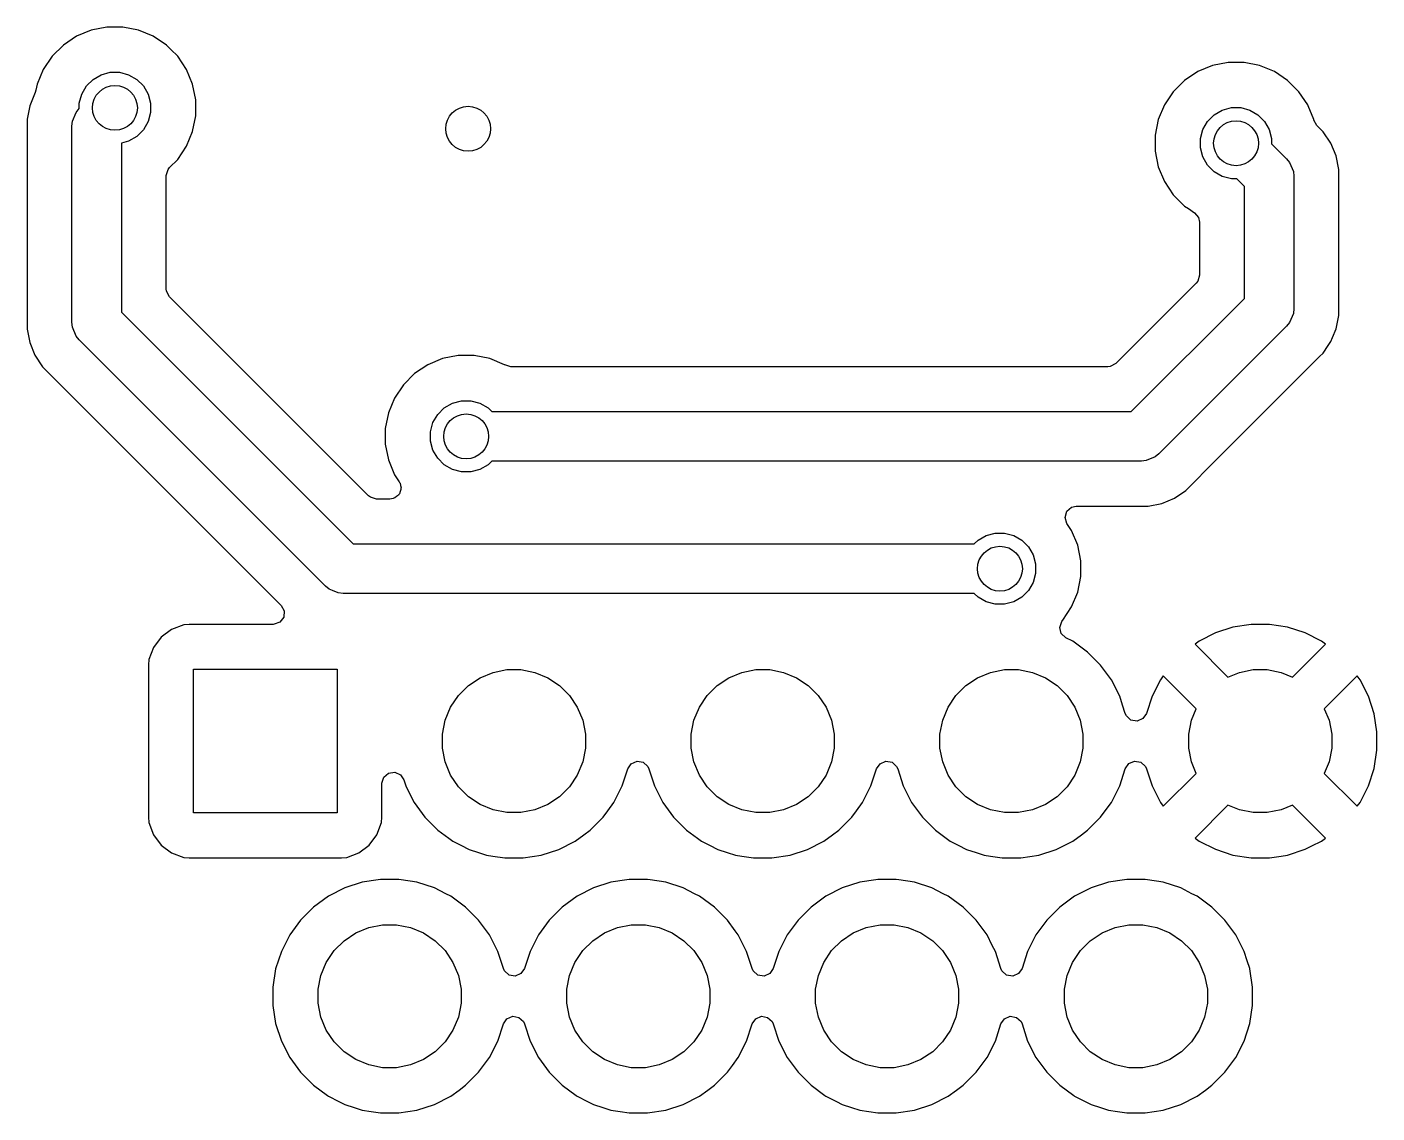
# Model space of a CAD drawing. Extents: x 4.04 to 7.78, y -5.37 to -0.87.
# Drawn here: x 4.441 to 5.032, y -4.809 to -4.333 of the extents above; entities that cross this region are included whole.
import ezdxf

# ---------------------------------------------------------------- set-up
doc = ezdxf.new("R2010")
doc.units = 0
doc.header["$MEASUREMENT"] = 0
doc.layers.add('BLACK', color=7, linetype='CONTINUOUS')

msp = doc.modelspace()

# ---------------------------------------------------------------- linework, layer by layer
at = {"layer": 'BLACK', "linetype": 'CONTINUOUS'}
for p, q in [((4.46236, -4.33743), (4.45655, -4.34131)), ((4.46881, -4.33476), (4.46236, -4.33743)), ((4.46236, -4.33743), (4.46236, -4.33743)), ((4.47566, -4.3334), (4.46881, -4.33476)), ((4.46881, -4.33476), (4.46881, -4.33476)), ((4.48264, -4.3334), (4.47566, -4.3334)), ((4.47566, -4.3334), (4.47566, -4.3334)), ((4.48949, -4.33476), (4.48264, -4.3334)), ((4.48264, -4.3334), (4.48264, -4.3334)), ((4.49594, -4.33743), (4.48949, -4.33476)), ((4.48949, -4.33476), (4.48949, -4.33476)), ((4.50175, -4.34131), (4.49594, -4.33743)), ((4.49594, -4.33743), (4.49594, -4.33743)), ((4.45655, -4.34131), (4.45161, -4.34625)), ((4.45655, -4.34131), (4.45655, -4.34131)), ((4.50369, -4.34326), (4.50175, -4.34131)), ((4.50175, -4.34131), (4.50175, -4.34131)), ((4.50669, -4.34625), (4.50369, -4.34326)), ((4.45161, -4.34625), (4.44773, -4.35206)), ((4.45161, -4.34625), (4.45161, -4.34625)), ((4.51057, -4.35206), (4.50669, -4.34625)), ((4.50669, -4.34625), (4.50669, -4.34625)), ((4.50669, -4.34625), (4.50669, -4.34625)), ((4.50669, -4.34625), (4.50669, -4.34625)), ((4.96716, -4.3489), (4.96031, -4.35026)), ((4.97414, -4.3489), (4.96716, -4.3489)), ((4.96716, -4.3489), (4.96716, -4.3489)), ((4.98099, -4.35026), (4.97414, -4.3489)), ((4.97414, -4.3489), (4.97414, -4.3489)), ((4.44773, -4.35206), (4.44506, -4.35851)), ((4.44773, -4.35206), (4.44773, -4.35206)), ((4.46956, -4.35636), (4.47312, -4.3543)), ((4.47312, -4.3543), (4.47709, -4.35324)), ((4.47709, -4.35324), (4.48121, -4.35324)), ((4.48121, -4.35324), (4.48518, -4.3543)), ((4.48518, -4.3543), (4.48874, -4.35636)), ((4.51324, -4.35851), (4.51057, -4.35206)), ((4.51057, -4.35206), (4.51057, -4.35206)), ((4.95386, -4.35293), (4.94805, -4.35681)), ((4.96031, -4.35026), (4.95386, -4.35293)), ((4.95386, -4.35293), (4.95386, -4.35293)), ((4.96031, -4.35026), (4.96031, -4.35026)), ((4.98744, -4.35293), (4.98099, -4.35026)), ((4.98099, -4.35026), (4.98099, -4.35026)), ((4.99325, -4.35681), (4.98744, -4.35293)), ((4.98744, -4.35293), (4.98744, -4.35293)), ((4.44454, -4.3611), (4.44416, -4.36216)), ((4.44506, -4.35851), (4.44454, -4.3611)), ((4.44506, -4.35851), (4.44506, -4.35851)), ((4.4646, -4.36282), (4.46666, -4.35926)), ((4.46666, -4.35926), (4.46956, -4.35636)), ((4.48874, -4.35636), (4.49164, -4.35926)), ((4.49164, -4.35926), (4.4937, -4.36282)), ((4.5146, -4.36536), (4.51324, -4.35851)), ((4.51324, -4.35851), (4.51324, -4.35851)), ((4.94805, -4.35681), (4.94311, -4.36175)), ((4.94805, -4.35681), (4.94805, -4.35681)), ((4.99819, -4.36175), (4.99325, -4.35681)), ((4.99325, -4.35681), (4.99325, -4.35681)), ((4.44418, -4.36217), (4.44179, -4.36794)), ((4.44416, -4.36216), (4.44418, -4.36217)), ((4.46354, -4.36679), (4.4646, -4.36282)), ((4.46354, -4.36915), (4.46354, -4.36679)), ((4.4937, -4.36282), (4.49476, -4.36679)), ((4.49476, -4.36679), (4.49476, -4.37091)), ((4.5146, -4.37234), (4.5146, -4.36536)), ((4.5146, -4.36536), (4.5146, -4.36536)), ((4.5146, -4.36536), (4.5146, -4.36536)), ((4.93923, -4.36756), (4.93656, -4.37401)), ((4.94311, -4.36175), (4.93923, -4.36756)), ((4.93923, -4.36756), (4.93923, -4.36756)), ((4.94311, -4.36175), (4.94311, -4.36175)), ((5.00207, -4.36756), (4.99819, -4.36175)), ((4.99819, -4.36175), (4.99819, -4.36175)), ((5.00223, -4.36794), (5.00207, -4.36756)), ((5.00207, -4.36756), (5.00207, -4.36756)), ((4.44179, -4.36794), (4.44062, -4.37384)), ((4.44179, -4.36794), (4.44179, -4.36794)), ((4.46053, -4.37474), (4.46215, -4.37084)), ((4.46215, -4.37084), (4.46349, -4.36919)), ((4.46349, -4.36919), (4.46354, -4.36915)), ((4.49476, -4.37091), (4.4937, -4.37488)), ((4.51324, -4.37919), (4.5146, -4.37234)), ((4.95816, -4.37476), (4.96106, -4.37186)), ((4.96106, -4.37186), (4.96462, -4.3698)), ((4.96462, -4.3698), (4.96859, -4.36874)), ((4.96859, -4.36874), (4.97271, -4.36874)), ((4.97271, -4.36874), (4.97668, -4.3698)), ((4.97668, -4.3698), (4.98024, -4.37186)), ((4.98024, -4.37186), (4.98314, -4.37476)), ((5.00474, -4.37401), (5.00223, -4.36794)), ((4.44062, -4.37384), (4.44062, -4.46586)), ((4.46032, -4.37685), (4.46053, -4.37474)), ((4.46032, -4.46285), (4.46032, -4.37685)), ((4.49164, -4.37844), (4.48874, -4.38134)), ((4.4937, -4.37488), (4.49164, -4.37844)), ((4.51057, -4.38564), (4.51324, -4.37919)), ((4.93656, -4.37401), (4.9352, -4.38086)), ((4.93656, -4.37401), (4.93656, -4.37401)), ((4.95504, -4.38229), (4.9561, -4.37832)), ((4.9561, -4.37832), (4.95816, -4.37476)), ((4.98314, -4.37476), (4.9852, -4.37832)), ((4.9852, -4.37832), (4.98626, -4.38229)), ((5.00476, -4.37412), (5.00474, -4.37401)), ((5.00474, -4.37401), (5.00474, -4.37401)), ((5.00474, -4.37401), (5.00474, -4.37401)), ((5.00478, -4.37421), (5.00476, -4.37412)), ((5.0061, -4.37662), (5.00478, -4.37421)), ((5.00867, -4.37919), (5.0061, -4.37662)), ((5.00886, -4.37939), (5.00867, -4.37919)), ((5.01221, -4.38439), (5.00886, -4.37939)), ((4.48518, -4.3834), (4.48198, -4.38426)), ((4.48198, -4.38426), (4.48198, -4.45837)), ((4.48874, -4.38134), (4.48518, -4.3834)), ((4.9352, -4.38086), (4.9352, -4.38784)), ((4.95504, -4.38641), (4.95504, -4.38229)), ((4.98626, -4.38229), (4.98626, -4.38465)), ((4.98626, -4.38465), (4.99281, -4.39119)), ((5.01451, -4.38994), (5.01221, -4.38439)), ((5.01221, -4.38439), (5.01221, -4.38439)), ((5.01221, -4.38439), (5.01221, -4.38439)), ((4.50669, -4.39145), (4.51057, -4.38564)), ((4.9352, -4.38784), (4.93656, -4.39469)), ((4.9561, -4.39038), (4.95504, -4.38641)), ((4.95816, -4.39394), (4.9561, -4.39038)), ((4.99281, -4.39119), (4.99415, -4.39284)), ((5.01568, -4.39584), (5.01451, -4.38994)), ((4.50168, -4.39848), (4.50246, -4.39584)), ((4.50246, -4.39584), (4.50311, -4.39503)), ((4.50311, -4.39503), (4.50669, -4.39145)), ((4.93656, -4.39469), (4.93656, -4.39469)), ((4.93656, -4.39469), (4.93923, -4.40114)), ((4.96106, -4.39684), (4.95816, -4.39394)), ((4.96462, -4.3989), (4.96106, -4.39684)), ((4.99415, -4.39284), (4.99577, -4.39674)), ((4.99577, -4.39674), (4.99598, -4.39885)), ((5.01568, -4.45986), (5.01568, -4.39584)), ((4.50168, -4.44818), (4.50168, -4.39848)), ((4.93923, -4.40114), (4.93923, -4.40114)), ((4.93923, -4.40114), (4.94311, -4.40695)), ((4.96859, -4.39996), (4.96462, -4.3989)), ((4.97095, -4.39996), (4.96859, -4.39996)), ((4.97432, -4.40333), (4.97095, -4.39996)), ((4.99598, -4.39885), (4.99598, -4.45685)), ((4.94311, -4.40695), (4.94311, -4.40695)), ((4.94311, -4.40695), (4.94805, -4.41189)), ((4.97432, -4.45237), (4.97432, -4.40333)), ((4.94805, -4.41189), (4.94976, -4.41303)), ((4.94976, -4.41303), (4.95245, -4.41483)), ((4.95245, -4.41483), (4.95421, -4.41694)), ((4.95421, -4.41694), (4.95462, -4.41889)), ((4.95462, -4.41889), (4.95462, -4.44218)), ((4.95462, -4.44218), (4.95384, -4.44482)), ((4.50179, -4.44922), (4.50168, -4.44818)), ((4.50311, -4.45163), (4.50179, -4.44922)), ((4.95319, -4.44563), (4.91793, -4.48089)), ((4.95384, -4.44482), (4.95319, -4.44563)), ((4.59037, -4.53889), (4.50311, -4.45163)), ((4.92467, -4.50202), (4.97432, -4.45237)), ((4.48198, -4.45837), (4.58363, -4.56002)), ((4.99577, -4.45896), (4.99415, -4.46287)), ((4.99598, -4.45685), (4.99577, -4.45896)), ((5.01451, -4.46576), (5.01523, -4.46213)), ((5.01523, -4.46213), (5.01568, -4.45986)), ((4.44062, -4.46586), (4.44179, -4.47176)), ((4.46053, -4.46496), (4.46032, -4.46285)), ((4.46215, -4.46887), (4.46053, -4.46496)), ((4.99281, -4.46451), (4.93681, -4.52051)), ((4.99415, -4.46287), (4.99281, -4.46451)), ((5.01294, -4.46954), (5.01451, -4.46576)), ((4.44179, -4.47176), (4.44179, -4.47176)), ((4.44179, -4.47176), (4.44409, -4.47731)), ((4.46349, -4.47051), (4.46215, -4.46887)), ((4.57149, -4.57851), (4.46349, -4.47051)), ((5.00886, -4.47631), (5.01105, -4.47304)), ((5.01105, -4.47304), (5.01221, -4.47131)), ((5.01221, -4.47131), (5.01294, -4.46954)), ((4.44409, -4.47731), (4.44409, -4.47731)), ((4.44409, -4.47731), (4.44743, -4.48231)), ((4.62281, -4.47876), (4.61636, -4.48143)), ((4.62966, -4.4774), (4.62281, -4.47876)), ((4.62281, -4.47876), (4.62281, -4.47876)), ((4.63664, -4.4774), (4.62966, -4.4774)), ((4.62966, -4.4774), (4.62966, -4.4774)), ((4.64349, -4.47876), (4.63664, -4.4774)), ((4.63664, -4.4774), (4.63664, -4.4774)), ((4.64994, -4.48143), (4.64349, -4.47876)), ((4.64349, -4.47876), (4.64349, -4.47876)), ((5.00364, -4.48154), (5.00728, -4.4779)), ((5.00728, -4.4779), (5.00886, -4.47631)), ((5.00886, -4.47631), (5.00886, -4.47631)), ((5.00886, -4.47631), (5.00886, -4.47631)), ((4.44743, -4.48231), (4.44743, -4.48231)), ((4.44743, -4.48231), (4.55204, -4.58692)), ((4.61055, -4.48531), (4.60561, -4.49025)), ((4.61636, -4.48143), (4.61055, -4.48531)), ((4.61055, -4.48531), (4.61055, -4.48531)), ((4.61636, -4.48143), (4.61636, -4.48143)), ((4.65004, -4.4815), (4.64994, -4.48143)), ((4.64994, -4.48143), (4.64994, -4.48143)), ((4.65011, -4.48154), (4.65004, -4.4815)), ((4.65275, -4.48232), (4.65011, -4.48154)), ((4.91448, -4.48232), (4.65275, -4.48232)), ((4.91552, -4.48221), (4.91448, -4.48232)), ((4.91793, -4.48089), (4.91552, -4.48221)), ((4.96199, -4.52319), (5.00364, -4.48154)), ((4.60561, -4.49025), (4.60173, -4.49606)), ((4.60561, -4.49025), (4.60561, -4.49025)), ((4.60173, -4.49606), (4.59906, -4.50251)), ((4.60173, -4.49606), (4.60173, -4.49606)), ((4.62712, -4.4983), (4.63109, -4.49724)), ((4.63109, -4.49724), (4.63521, -4.49724)), ((4.63521, -4.49724), (4.63918, -4.4983)), ((4.59906, -4.50251), (4.5977, -4.50936)), ((4.59906, -4.50251), (4.59906, -4.50251)), ((4.6186, -4.50682), (4.62066, -4.50326)), ((4.62066, -4.50326), (4.62356, -4.50036)), ((4.62356, -4.50036), (4.62712, -4.4983)), ((4.63918, -4.4983), (4.64274, -4.50036)), ((4.64274, -4.50036), (4.6444, -4.50202)), ((4.6444, -4.50202), (4.92467, -4.50202)), ((4.5977, -4.50936), (4.5977, -4.51634)), ((4.61754, -4.51079), (4.6186, -4.50682)), ((4.61754, -4.51491), (4.61754, -4.51079)), ((4.6186, -4.51888), (4.61754, -4.51491)), ((4.5977, -4.51634), (4.59906, -4.52319)), ((4.62066, -4.52244), (4.6186, -4.51888)), ((4.93681, -4.52051), (4.93516, -4.52185)), ((4.59906, -4.52319), (4.59906, -4.52319)), ((4.59906, -4.52319), (4.60173, -4.52964)), ((4.62356, -4.52534), (4.62066, -4.52244)), ((4.62712, -4.5274), (4.62356, -4.52534)), ((4.63109, -4.52846), (4.62712, -4.5274)), ((4.63918, -4.5274), (4.63521, -4.52846)), ((4.64274, -4.52534), (4.63918, -4.5274)), ((4.6444, -4.52368), (4.64274, -4.52534)), ((4.92915, -4.52368), (4.6444, -4.52368)), ((4.93126, -4.52347), (4.92915, -4.52368)), ((4.93516, -4.52185), (4.93126, -4.52347)), ((4.94861, -4.53657), (4.96199, -4.52319)), ((4.60173, -4.52964), (4.60173, -4.52964)), ((4.60173, -4.52964), (4.60379, -4.53272)), ((4.60379, -4.53272), (4.60391, -4.53311)), ((4.60391, -4.53311), (4.60417, -4.53341)), ((4.63521, -4.52846), (4.63109, -4.52846)), ((4.59118, -4.53954), (4.59037, -4.53889)), ((4.60258, -4.53917), (4.60184, -4.53984)), ((4.60342, -4.53863), (4.60258, -4.53917)), ((4.60359, -4.53827), (4.60342, -4.53863)), ((4.60388, -4.538), (4.60359, -4.53827)), ((4.60415, -4.53704), (4.60388, -4.538)), ((4.60456, -4.53613), (4.60415, -4.53704)), ((4.60417, -4.53341), (4.60431, -4.5344)), ((4.60431, -4.5344), (4.60461, -4.53535)), ((4.60461, -4.53535), (4.60451, -4.53574)), ((4.60451, -4.53574), (4.60456, -4.53613)), ((4.94361, -4.53991), (4.94861, -4.53657)), ((4.59382, -4.54032), (4.59118, -4.53954)), ((4.59973, -4.54032), (4.59382, -4.54032)), ((4.60111, -4.54012), (4.59973, -4.54032)), ((4.60138, -4.53994), (4.60111, -4.54012)), ((4.60184, -4.53984), (4.60138, -4.53994)), ((4.89641, -4.5457), (4.89846, -4.54386)), ((4.89846, -4.54386), (4.90057, -4.54338)), ((4.90057, -4.54338), (4.93216, -4.54338)), ((4.93216, -4.54338), (4.93806, -4.54221)), ((4.93216, -4.54338), (4.93216, -4.54338)), ((4.93806, -4.54221), (4.94361, -4.53991)), ((4.89569, -4.54835), (4.89641, -4.5457)), ((4.89651, -4.55098), (4.89569, -4.54835)), ((4.89857, -4.55406), (4.89651, -4.55098)), ((4.85756, -4.55836), (4.86112, -4.5563)), ((4.86112, -4.5563), (4.86509, -4.55524)), ((4.86509, -4.55524), (4.86921, -4.55524)), ((4.86921, -4.55524), (4.87318, -4.5563)), ((4.87318, -4.5563), (4.87674, -4.55836)), ((4.90124, -4.56051), (4.89857, -4.55406)), ((4.89857, -4.55406), (4.89857, -4.55406)), ((4.89857, -4.55406), (4.89857, -4.55406)), ((4.58363, -4.56002), (4.8559, -4.56002)), ((4.8559, -4.56002), (4.85756, -4.55836)), ((4.87674, -4.55836), (4.87964, -4.56126)), ((4.87964, -4.56126), (4.8817, -4.56482)), ((4.9026, -4.56736), (4.90124, -4.56051)), ((4.90124, -4.56051), (4.90124, -4.56051)), ((4.8817, -4.56482), (4.88276, -4.56879)), ((4.88276, -4.56879), (4.88276, -4.57291)), ((4.9026, -4.57434), (4.9026, -4.56736)), ((4.9026, -4.56736), (4.9026, -4.56736)), ((4.9026, -4.56736), (4.9026, -4.56736)), ((4.88276, -4.57291), (4.8817, -4.57688)), ((4.90124, -4.58119), (4.9026, -4.57434)), ((4.57313, -4.57985), (4.57149, -4.57851)), ((4.57455, -4.58044), (4.57313, -4.57985)), ((4.57704, -4.58147), (4.57455, -4.58044)), ((4.87964, -4.58044), (4.87674, -4.58334)), ((4.8817, -4.57688), (4.87964, -4.58044)), ((4.57915, -4.58168), (4.57704, -4.58147)), ((4.8559, -4.58168), (4.57915, -4.58168)), ((4.85756, -4.58334), (4.8559, -4.58168)), ((4.86112, -4.5854), (4.85756, -4.58334)), ((4.86509, -4.58646), (4.86112, -4.5854)), ((4.86921, -4.58646), (4.86509, -4.58646)), ((4.87318, -4.5854), (4.86921, -4.58646)), ((4.87674, -4.58334), (4.87318, -4.5854)), ((4.89857, -4.58764), (4.90124, -4.58119)), ((4.55316, -4.59207), (4.55151, -4.59428)), ((4.55204, -4.58692), (4.55336, -4.58933)), ((4.55336, -4.58933), (4.55316, -4.59207)), ((4.89469, -4.59345), (4.89857, -4.58764)), ((4.504, -4.59748), (4.49947, -4.60088)), ((4.50931, -4.5955), (4.504, -4.59748)), ((4.504, -4.59748), (4.504, -4.59748)), ((4.51166, -4.59525), (4.50931, -4.5955)), ((4.54859, -4.59525), (4.51166, -4.59525)), ((4.51166, -4.59525), (4.51166, -4.59525)), ((4.54893, -4.59524), (4.54859, -4.59525)), ((4.55151, -4.59428), (4.54893, -4.59524)), ((4.89338, -4.59657), (4.89427, -4.59397)), ((4.89404, -4.59924), (4.89338, -4.59657)), ((4.89427, -4.59397), (4.89454, -4.59364)), ((4.89454, -4.59364), (4.89469, -4.59345)), ((4.89454, -4.59364), (4.89454, -4.59364)), ((4.89469, -4.59345), (4.89469, -4.59345)), ((4.96927, -4.59653), (4.96161, -4.59902)), ((4.97723, -4.59527), (4.96927, -4.59653)), ((4.98529, -4.59527), (4.97723, -4.59527)), ((4.99324, -4.59653), (4.98529, -4.59527)), ((5.00091, -4.59902), (4.99324, -4.59653)), ((4.49947, -4.60088), (4.49607, -4.60541)), ((4.49947, -4.60088), (4.49947, -4.60088)), ((4.89604, -4.60113), (4.89404, -4.59924)), ((4.89904, -4.60266), (4.89604, -4.60113)), ((4.90556, -4.6074), (4.89904, -4.60266)), ((4.95443, -4.60268), (4.95268, -4.60395)), ((4.95268, -4.60395), (4.95268, -4.60395)), ((4.95268, -4.60395), (4.96711, -4.61838)), ((4.96161, -4.59902), (4.95443, -4.60268)), ((4.99541, -4.61838), (5.00984, -4.60395)), ((5.00808, -4.60268), (5.00091, -4.59902)), ((5.00984, -4.60395), (5.00808, -4.60268)), ((5.00808, -4.60268), (5.00808, -4.60268)), ((5.00984, -4.60395), (5.00984, -4.60395)), ((4.49607, -4.60541), (4.49409, -4.61072)), ((4.49607, -4.60541), (4.49607, -4.60541)), ((4.91126, -4.6131), (4.90556, -4.6074)), ((4.49409, -4.61072), (4.49384, -4.61307)), ((4.49384, -4.61307), (4.49384, -4.61307)), ((4.49384, -4.61307), (4.49384, -4.61307)), ((4.49384, -4.61307), (4.49384, -4.67983)), ((4.51354, -4.67795), (4.51354, -4.61496)), ((4.51354, -4.61496), (4.57654, -4.61496)), ((4.57654, -4.61496), (4.57654, -4.67795)), ((4.64495, -4.61631), (4.65101, -4.61511)), ((4.65101, -4.61511), (4.65718, -4.61511)), ((4.65718, -4.61511), (4.66324, -4.61631)), ((4.75401, -4.61631), (4.76006, -4.61511)), ((4.76006, -4.61511), (4.76624, -4.61511)), ((4.76624, -4.61511), (4.77229, -4.61631)), ((4.86306, -4.61631), (4.86912, -4.61511)), ((4.86912, -4.61511), (4.87529, -4.61511)), ((4.87529, -4.61511), (4.88135, -4.61631)), ((4.91473, -4.61787), (4.91126, -4.6131)), ((4.97212, -4.61631), (4.97817, -4.61511)), ((4.97817, -4.61511), (4.98435, -4.61511)), ((4.98435, -4.61511), (4.9904, -4.61631)), ((4.62975, -4.62647), (4.63411, -4.6221)), ((4.63411, -4.6221), (4.63925, -4.61867)), ((4.63925, -4.61867), (4.64495, -4.61631)), ((4.66324, -4.61631), (4.66894, -4.61867)), ((4.66894, -4.61867), (4.67408, -4.6221)), ((4.67408, -4.6221), (4.67844, -4.62647)), ((4.7388, -4.62647), (4.74317, -4.6221)), ((4.74317, -4.6221), (4.7483, -4.61867)), ((4.7483, -4.61867), (4.75401, -4.61631)), ((4.77229, -4.61631), (4.778, -4.61867)), ((4.778, -4.61867), (4.78313, -4.6221)), ((4.78313, -4.6221), (4.7875, -4.62647)), ((4.84786, -4.62647), (4.85222, -4.6221)), ((4.85222, -4.6221), (4.85736, -4.61867)), ((4.85736, -4.61867), (4.86306, -4.61631)), ((4.88135, -4.61631), (4.88705, -4.61867)), ((4.88705, -4.61867), (4.89219, -4.6221)), ((4.89219, -4.6221), (4.89655, -4.62647)), ((4.916, -4.61962), (4.91473, -4.61787)), ((4.91965, -4.6268), (4.916, -4.61962)), ((4.93749, -4.61963), (4.93383, -4.6268)), ((4.93876, -4.61787), (4.93749, -4.61963)), ((4.95319, -4.6323), (4.93876, -4.61787)), ((4.93876, -4.61787), (4.93876, -4.61787)), ((4.96711, -4.61838), (4.97212, -4.61631)), ((4.9904, -4.61631), (4.99541, -4.61838)), ((5.02376, -4.61787), (5.00933, -4.6323)), ((5.02503, -4.61963), (5.02376, -4.61787)), ((5.02376, -4.61787), (5.02376, -4.61787)), ((5.02869, -4.6268), (5.02503, -4.61963)), ((4.62632, -4.6316), (4.62975, -4.62647)), ((4.67844, -4.62647), (4.68187, -4.6316)), ((4.73537, -4.6316), (4.7388, -4.62647)), ((4.7875, -4.62647), (4.79093, -4.6316)), ((4.84443, -4.6316), (4.84786, -4.62647)), ((4.89655, -4.62647), (4.89998, -4.6316)), ((4.92092, -4.6307), (4.91965, -4.6268)), ((4.93383, -4.6268), (4.93139, -4.63432)), ((5.03118, -4.63447), (5.02869, -4.6268)), ((4.62395, -4.63731), (4.62632, -4.6316)), ((4.68187, -4.6316), (4.68423, -4.63731)), ((4.73301, -4.63731), (4.73537, -4.6316)), ((4.79093, -4.6316), (4.79329, -4.63731)), ((4.84206, -4.63731), (4.84443, -4.6316)), ((4.89998, -4.6316), (4.90234, -4.63731)), ((4.9221, -4.63432), (4.92092, -4.6307)), ((4.95112, -4.63731), (4.95319, -4.6323)), ((5.00933, -4.6323), (5.0114, -4.63731)), ((4.62275, -4.64336), (4.62395, -4.63731)), ((4.68423, -4.63731), (4.68544, -4.64336)), ((4.73181, -4.64336), (4.73301, -4.63731)), ((4.79329, -4.63731), (4.79449, -4.64336)), ((4.84086, -4.64336), (4.84206, -4.63731)), ((4.90234, -4.63731), (4.90355, -4.64336)), ((4.92256, -4.63534), (4.9221, -4.63432)), ((4.92459, -4.6372), (4.92256, -4.63534)), ((4.9273, -4.63766), (4.92459, -4.6372)), ((4.92983, -4.63659), (4.9273, -4.63766)), ((4.93139, -4.63432), (4.92983, -4.63659)), ((4.94992, -4.64336), (4.95112, -4.63731)), ((5.0114, -4.63731), (5.0126, -4.64336)), ((5.03244, -4.64242), (5.03118, -4.63447)), ((4.62275, -4.64954), (4.62275, -4.64336)), ((4.68544, -4.64336), (4.68544, -4.64954)), ((4.73181, -4.64954), (4.73181, -4.64336)), ((4.79449, -4.64336), (4.79449, -4.64954)), ((4.84086, -4.64954), (4.84086, -4.64336)), ((4.90355, -4.64336), (4.90355, -4.64954)), ((4.94992, -4.64954), (4.94992, -4.64336)), ((5.0126, -4.64336), (5.0126, -4.64954)), ((5.03244, -4.65048), (5.03244, -4.64242)), ((4.62395, -4.65559), (4.62275, -4.64954)), ((4.68544, -4.64954), (4.68423, -4.65559)), ((4.73301, -4.65559), (4.73181, -4.64954)), ((4.79449, -4.64954), (4.79329, -4.65559)), ((4.84206, -4.65559), (4.84086, -4.64954)), ((4.90355, -4.64954), (4.90234, -4.65559)), ((4.95112, -4.65559), (4.94992, -4.64954)), ((5.0126, -4.64954), (5.0114, -4.65559)), ((5.03118, -4.65844), (5.03244, -4.65048)), ((4.62632, -4.6613), (4.62395, -4.65559)), ((4.68423, -4.65559), (4.68187, -4.6613)), ((4.70398, -4.65861), (4.70553, -4.65634)), ((4.70553, -4.65634), (4.70807, -4.65527)), ((4.70807, -4.65527), (4.71078, -4.65574)), ((4.71078, -4.65574), (4.7128, -4.6576)), ((4.7128, -4.6576), (4.71326, -4.65861)), ((4.73537, -4.6613), (4.73301, -4.65559)), ((4.79329, -4.65559), (4.79093, -4.6613)), ((4.81303, -4.65861), (4.81459, -4.65634)), ((4.81459, -4.65634), (4.81712, -4.65527)), ((4.81712, -4.65527), (4.81983, -4.65574)), ((4.81983, -4.65574), (4.82186, -4.6576)), ((4.82186, -4.6576), (4.82232, -4.65861)), ((4.84443, -4.6613), (4.84206, -4.65559)), ((4.90234, -4.65559), (4.89998, -4.6613)), ((4.9221, -4.65858), (4.92365, -4.65631)), ((4.92365, -4.65631), (4.92619, -4.65524)), ((4.92619, -4.65524), (4.9289, -4.65571)), ((4.9289, -4.65571), (4.93092, -4.65757)), ((4.93092, -4.65757), (4.93139, -4.65858)), ((4.95319, -4.6606), (4.95112, -4.65559)), ((5.0114, -4.65559), (5.00933, -4.6606)), ((4.59624, -4.66491), (4.59702, -4.66227)), ((4.59702, -4.66227), (4.59909, -4.66047)), ((4.59909, -4.66047), (4.60182, -4.66007)), ((4.60182, -4.66007), (4.60432, -4.66122)), ((4.60432, -4.66122), (4.60576, -4.6634)), ((4.60576, -4.6634), (4.60664, -4.66611)), ((4.62975, -4.66643), (4.62632, -4.6613)), ((4.68187, -4.6613), (4.67844, -4.66643)), ((4.70154, -4.66611), (4.70398, -4.65861)), ((4.71326, -4.65861), (4.7157, -4.66611)), ((4.7388, -4.66643), (4.73537, -4.6613)), ((4.79093, -4.6613), (4.7875, -4.66643)), ((4.8106, -4.66611), (4.81303, -4.65861)), ((4.82232, -4.65861), (4.82476, -4.66611)), ((4.84786, -4.66643), (4.84443, -4.6613)), ((4.89998, -4.6613), (4.89655, -4.66643)), ((4.91965, -4.66611), (4.9221, -4.65858)), ((4.93139, -4.65858), (4.93383, -4.6661)), ((4.93876, -4.67503), (4.95319, -4.6606)), ((5.00933, -4.6606), (5.02376, -4.67503)), ((5.02869, -4.6661), (5.03118, -4.65844)), ((4.59624, -4.67983), (4.59624, -4.66491)), ((4.60664, -4.66611), (4.60861, -4.66996)), ((4.63411, -4.6708), (4.62975, -4.66643)), ((4.67844, -4.66643), (4.67408, -4.6708)), ((4.69789, -4.67329), (4.70154, -4.66611)), ((4.7157, -4.66611), (4.71822, -4.67104)), ((4.74317, -4.6708), (4.7388, -4.66643)), ((4.7875, -4.66643), (4.78313, -4.6708)), ((4.80694, -4.67329), (4.8106, -4.66611)), ((4.82476, -4.66611), (4.82727, -4.67104)), ((4.85222, -4.6708), (4.84786, -4.66643)), ((4.89655, -4.66643), (4.89219, -4.6708)), ((4.916, -4.67329), (4.91965, -4.66611)), ((4.93383, -4.6661), (4.93749, -4.67328)), ((5.02503, -4.67328), (5.02869, -4.6661)), ((4.60861, -4.66996), (4.6103, -4.67328)), ((4.6103, -4.67328), (4.6103, -4.67329)), ((4.6103, -4.67329), (4.61504, -4.67981)), ((4.63925, -4.67423), (4.63411, -4.6708)), ((4.64495, -4.67659), (4.63925, -4.67423)), ((4.66894, -4.67423), (4.66324, -4.67659)), ((4.67408, -4.6708), (4.66894, -4.67423)), ((4.69523, -4.67695), (4.69789, -4.67329)), ((4.71822, -4.67104), (4.71935, -4.67328)), ((4.71935, -4.67328), (4.71936, -4.67329)), ((4.71936, -4.67329), (4.7241, -4.67981)), ((4.7483, -4.67423), (4.74317, -4.6708)), ((4.75401, -4.67659), (4.7483, -4.67423)), ((4.778, -4.67423), (4.77229, -4.67659)), ((4.78313, -4.6708), (4.778, -4.67423)), ((4.80428, -4.67695), (4.80694, -4.67329)), ((4.82727, -4.67104), (4.82841, -4.67328)), ((4.82841, -4.67328), (4.82841, -4.67329)), ((4.82841, -4.67329), (4.83315, -4.67981)), ((4.85736, -4.67423), (4.85222, -4.6708)), ((4.86306, -4.67659), (4.85736, -4.67423)), ((4.88705, -4.67423), (4.88135, -4.67659)), ((4.89219, -4.6708), (4.88705, -4.67423)), ((4.91334, -4.67695), (4.916, -4.67329)), ((4.93749, -4.67328), (4.93749, -4.67328)), ((4.93749, -4.67328), (4.93876, -4.67503)), ((4.93876, -4.67503), (4.93876, -4.67503)), ((4.96711, -4.67452), (4.95268, -4.68895)), ((4.97212, -4.67659), (4.96711, -4.67452)), ((4.99541, -4.67452), (4.9904, -4.67659)), ((5.00984, -4.68895), (4.99541, -4.67452)), ((5.02376, -4.67503), (5.02503, -4.67328)), ((4.49384, -4.67983), (4.49384, -4.67983)), ((4.49384, -4.67983), (4.49409, -4.68218)), ((4.57654, -4.67795), (4.51354, -4.67795)), ((4.59599, -4.68218), (4.59624, -4.67983)), ((4.61504, -4.67981), (4.62074, -4.68551)), ((4.65101, -4.6778), (4.64495, -4.67659)), ((4.65718, -4.6778), (4.65101, -4.6778)), ((4.66324, -4.67659), (4.65718, -4.6778)), ((4.68745, -4.68551), (4.69315, -4.67981)), ((4.69315, -4.67981), (4.69523, -4.67695)), ((4.69315, -4.67981), (4.69315, -4.67981)), ((4.69315, -4.67981), (4.69315, -4.67981)), ((4.7241, -4.67981), (4.72979, -4.68551)), ((4.76006, -4.6778), (4.75401, -4.67659)), ((4.76624, -4.6778), (4.76006, -4.6778)), ((4.77229, -4.67659), (4.76624, -4.6778)), ((4.7965, -4.68551), (4.8022, -4.67981)), ((4.8022, -4.67981), (4.80428, -4.67695)), ((4.8022, -4.67981), (4.8022, -4.67981)), ((4.8022, -4.67981), (4.8022, -4.67981)), ((4.83315, -4.67981), (4.83885, -4.68551)), ((4.86912, -4.6778), (4.86306, -4.67659)), ((4.87529, -4.6778), (4.86912, -4.6778)), ((4.88135, -4.67659), (4.87529, -4.6778)), ((4.90556, -4.68551), (4.91126, -4.67981)), ((4.91126, -4.67981), (4.91334, -4.67695)), ((4.91126, -4.67981), (4.91126, -4.67981)), ((4.91126, -4.67981), (4.91126, -4.67981)), ((4.97817, -4.6778), (4.97212, -4.67659)), ((4.98435, -4.6778), (4.97817, -4.6778)), ((4.9904, -4.67659), (4.98435, -4.6778)), ((4.49409, -4.68218), (4.49607, -4.68749)), ((4.59401, -4.68749), (4.59599, -4.68218)), ((4.62074, -4.68551), (4.62548, -4.68895)), ((4.68472, -4.68749), (4.68745, -4.68551)), ((4.68745, -4.68551), (4.68745, -4.68551)), ((4.68745, -4.68551), (4.68745, -4.68551)), ((4.72979, -4.68551), (4.73454, -4.68895)), ((4.79378, -4.68749), (4.7965, -4.68551)), ((4.7965, -4.68551), (4.7965, -4.68551)), ((4.7965, -4.68551), (4.7965, -4.68551)), ((4.83885, -4.68551), (4.84359, -4.68895)), ((4.90283, -4.68749), (4.90556, -4.68551)), ((4.90556, -4.68551), (4.90556, -4.68551)), ((4.90556, -4.68551), (4.90556, -4.68551)), ((4.49607, -4.68749), (4.49607, -4.68749)), ((4.49607, -4.68749), (4.49947, -4.69202)), ((4.49947, -4.69202), (4.49947, -4.69202)), ((4.49947, -4.69202), (4.504, -4.69542)), ((4.58608, -4.69542), (4.59061, -4.69202)), ((4.59061, -4.69202), (4.59401, -4.68749)), ((4.62548, -4.68895), (4.62726, -4.69024)), ((4.62726, -4.69024), (4.63076, -4.69202)), ((4.63076, -4.69202), (4.63444, -4.6939)), ((4.67375, -4.6939), (4.68093, -4.69024)), ((4.68093, -4.69024), (4.68472, -4.68749)), ((4.73454, -4.68895), (4.73631, -4.69024)), ((4.73631, -4.69024), (4.73981, -4.69202)), ((4.73981, -4.69202), (4.7435, -4.6939)), ((4.7828, -4.6939), (4.78998, -4.69024)), ((4.78998, -4.69024), (4.79378, -4.68749)), ((4.84359, -4.68895), (4.84537, -4.69024)), ((4.84537, -4.69024), (4.84887, -4.69202)), ((4.84887, -4.69202), (4.85255, -4.6939)), ((4.89186, -4.6939), (4.89904, -4.69024)), ((4.89904, -4.69024), (4.90283, -4.68749)), ((4.95268, -4.68895), (4.95444, -4.69023)), ((4.95444, -4.69023), (4.96161, -4.69388)), ((5.00091, -4.69388), (5.00393, -4.69234)), ((5.00393, -4.69234), (5.00808, -4.69023)), ((5.00808, -4.69023), (5.00984, -4.68895)), ((4.504, -4.69542), (4.504, -4.69542)), ((4.504, -4.69542), (4.50931, -4.6974)), ((4.50931, -4.6974), (4.50931, -4.6974)), ((4.50931, -4.6974), (4.50958, -4.69743)), ((4.50958, -4.69743), (4.51166, -4.69765)), ((4.51166, -4.69765), (4.57842, -4.69765)), ((4.57842, -4.69765), (4.58077, -4.6974)), ((4.58077, -4.6974), (4.58608, -4.69542)), ((4.63444, -4.6939), (4.63444, -4.6939)), ((4.63444, -4.6939), (4.63444, -4.6939)), ((4.63444, -4.6939), (4.63855, -4.69524)), ((4.63855, -4.69524), (4.6421, -4.69639)), ((4.6421, -4.69639), (4.64486, -4.69683)), ((4.64486, -4.69683), (4.65006, -4.69765)), ((4.65006, -4.69765), (4.65006, -4.69765)), ((4.65006, -4.69765), (4.65812, -4.69765)), ((4.65812, -4.69765), (4.66608, -4.69639)), ((4.65812, -4.69765), (4.65812, -4.69765)), ((4.66608, -4.69639), (4.67375, -4.6939)), ((4.7435, -4.6939), (4.7435, -4.6939)), ((4.7435, -4.6939), (4.7435, -4.6939)), ((4.7435, -4.6939), (4.7476, -4.69524)), ((4.7476, -4.69524), (4.75116, -4.69639)), ((4.75116, -4.69639), (4.75392, -4.69683)), ((4.75392, -4.69683), (4.75912, -4.69765)), ((4.75912, -4.69765), (4.75912, -4.69765)), ((4.75912, -4.69765), (4.76718, -4.69765)), ((4.76718, -4.69765), (4.77514, -4.69639)), ((4.76718, -4.69765), (4.76718, -4.69765)), ((4.77514, -4.69639), (4.7828, -4.6939)), ((4.85255, -4.6939), (4.85255, -4.6939)), ((4.85255, -4.6939), (4.85255, -4.6939)), ((4.85255, -4.6939), (4.85666, -4.69524)), ((4.85666, -4.69524), (4.86022, -4.69639)), ((4.86022, -4.69639), (4.86297, -4.69683)), ((4.86297, -4.69683), (4.86818, -4.69765)), ((4.86818, -4.69765), (4.86818, -4.69765)), ((4.86818, -4.69765), (4.87623, -4.69765)), ((4.87623, -4.69765), (4.88419, -4.69639)), ((4.87623, -4.69765), (4.87623, -4.69765)), ((4.88419, -4.69639), (4.89186, -4.6939)), ((4.96161, -4.69388), (4.96927, -4.69637)), ((4.96927, -4.69637), (4.97723, -4.69763)), ((4.97723, -4.69763), (4.98529, -4.69763)), ((4.98529, -4.69763), (4.99037, -4.69683)), ((4.99037, -4.69683), (4.99324, -4.69637)), ((4.99324, -4.69637), (5.00091, -4.69388)), ((4.57991, -4.71081), (4.57273, -4.71447)), ((4.58758, -4.70832), (4.57991, -4.71081)), ((4.59458, -4.70721), (4.58758, -4.70832)), ((4.59554, -4.70706), (4.59458, -4.70721)), ((4.6036, -4.70706), (4.59554, -4.70706)), ((4.60468, -4.70723), (4.6036, -4.70706)), ((4.61156, -4.70832), (4.60468, -4.70723)), ((4.61922, -4.71081), (4.61156, -4.70832)), ((4.62416, -4.71333), (4.61922, -4.71081)), ((4.68897, -4.71081), (4.68179, -4.71447)), ((4.69663, -4.70832), (4.68897, -4.71081)), ((4.70364, -4.70721), (4.69663, -4.70832)), ((4.70459, -4.70706), (4.70364, -4.70721)), ((4.71265, -4.70706), (4.70459, -4.70706)), ((4.71374, -4.70723), (4.71265, -4.70706)), ((4.72061, -4.70832), (4.71374, -4.70723)), ((4.72828, -4.71081), (4.72061, -4.70832)), ((4.73321, -4.71333), (4.72828, -4.71081)), ((4.79802, -4.71081), (4.79084, -4.71447)), ((4.80569, -4.70832), (4.79802, -4.71081)), ((4.81269, -4.70721), (4.80569, -4.70832)), ((4.81365, -4.70706), (4.81269, -4.70721)), ((4.82171, -4.70706), (4.81365, -4.70706)), ((4.8228, -4.70723), (4.82171, -4.70706)), ((4.82967, -4.70832), (4.8228, -4.70723)), ((4.83733, -4.71081), (4.82967, -4.70832)), ((4.84227, -4.71333), (4.83733, -4.71081)), ((4.90708, -4.71081), (4.8999, -4.71447)), ((4.91474, -4.70832), (4.90708, -4.71081)), ((4.92175, -4.70721), (4.91474, -4.70832)), ((4.9227, -4.70706), (4.92175, -4.70721)), ((4.93076, -4.70706), (4.9227, -4.70706)), ((4.93185, -4.70723), (4.93076, -4.70706)), ((4.93872, -4.70832), (4.93185, -4.70723)), ((4.94639, -4.71081), (4.93872, -4.70832)), ((4.95132, -4.71333), (4.94639, -4.71081)), ((4.57273, -4.71447), (4.56621, -4.71921)), ((4.6264, -4.71447), (4.62416, -4.71333)), ((4.63292, -4.71921), (4.6264, -4.71447)), ((4.6264, -4.71447), (4.6264, -4.71447)), ((4.6264, -4.71447), (4.6264, -4.71447)), ((4.68179, -4.71447), (4.67527, -4.71921)), ((4.73546, -4.71447), (4.73321, -4.71333)), ((4.74198, -4.71921), (4.73546, -4.71447)), ((4.73546, -4.71447), (4.73546, -4.71447)), ((4.73546, -4.71447), (4.73546, -4.71447)), ((4.79084, -4.71447), (4.78432, -4.71921)), ((4.84451, -4.71447), (4.84227, -4.71333)), ((4.85103, -4.71921), (4.84451, -4.71447)), ((4.84451, -4.71447), (4.84451, -4.71447)), ((4.84451, -4.71447), (4.84451, -4.71447)), ((4.8999, -4.71447), (4.89338, -4.71921)), ((4.95357, -4.71447), (4.95132, -4.71333)), ((4.96009, -4.71921), (4.95357, -4.71447)), ((4.95357, -4.71447), (4.95357, -4.71447)), ((4.95357, -4.71447), (4.95357, -4.71447)), ((4.56621, -4.71921), (4.56051, -4.72491)), ((4.63862, -4.72491), (4.63292, -4.71921)), ((4.67527, -4.71921), (4.66957, -4.72491)), ((4.74768, -4.72491), (4.74198, -4.71921)), ((4.78432, -4.71921), (4.77862, -4.72491)), ((4.85673, -4.72491), (4.85103, -4.71921)), ((4.89338, -4.71921), (4.88768, -4.72491)), ((4.96579, -4.72491), (4.96009, -4.71921)), ((4.56051, -4.72491), (4.55578, -4.73143)), ((4.58472, -4.73049), (4.59042, -4.72812)), ((4.59042, -4.72812), (4.59648, -4.72692)), ((4.59648, -4.72692), (4.60265, -4.72692)), ((4.60265, -4.72692), (4.60871, -4.72812)), ((4.60871, -4.72812), (4.61441, -4.73049)), ((4.64207, -4.72965), (4.63862, -4.72491)), ((4.66957, -4.72491), (4.66483, -4.73143)), ((4.69377, -4.73049), (4.69948, -4.72812)), ((4.69948, -4.72812), (4.70553, -4.72692)), ((4.70553, -4.72692), (4.71171, -4.72692)), ((4.71171, -4.72692), (4.71776, -4.72812)), ((4.71776, -4.72812), (4.72347, -4.73049)), ((4.75112, -4.72965), (4.74768, -4.72491)), ((4.77862, -4.72491), (4.77389, -4.73143)), ((4.80283, -4.73049), (4.80853, -4.72812)), ((4.80853, -4.72812), (4.81459, -4.72692)), ((4.81459, -4.72692), (4.82076, -4.72692)), ((4.82076, -4.72692), (4.82682, -4.72812)), ((4.82682, -4.72812), (4.83252, -4.73049)), ((4.86018, -4.72965), (4.85673, -4.72491)), ((4.88768, -4.72491), (4.88294, -4.73143)), ((4.91189, -4.73049), (4.91759, -4.72812)), ((4.91759, -4.72812), (4.92365, -4.72692)), ((4.92365, -4.72692), (4.92982, -4.72692)), ((4.92982, -4.72692), (4.93588, -4.72812)), ((4.93588, -4.72812), (4.94158, -4.73049)), ((4.96923, -4.72965), (4.96579, -4.72491)), ((4.55578, -4.73143), (4.55212, -4.73861)), ((4.57522, -4.73828), (4.57959, -4.73392)), ((4.57959, -4.73392), (4.58472, -4.73049)), ((4.61441, -4.73049), (4.61955, -4.73392)), ((4.61955, -4.73392), (4.62391, -4.73828)), ((4.64336, -4.73143), (4.64207, -4.72965)), ((4.64569, -4.736), (4.64336, -4.73143)), ((4.66483, -4.73143), (4.66117, -4.73861)), ((4.68428, -4.73828), (4.68864, -4.73392)), ((4.68864, -4.73392), (4.69377, -4.73049)), ((4.72347, -4.73049), (4.7286, -4.73392)), ((4.7286, -4.73392), (4.73297, -4.73828)), ((4.75241, -4.73143), (4.75112, -4.72965)), ((4.75474, -4.736), (4.75241, -4.73143)), ((4.77389, -4.73143), (4.77023, -4.73861)), ((4.79333, -4.73828), (4.7977, -4.73392)), ((4.7977, -4.73392), (4.80283, -4.73049)), ((4.83252, -4.73049), (4.83766, -4.73392)), ((4.83766, -4.73392), (4.84202, -4.73828)), ((4.86147, -4.73143), (4.86018, -4.72965)), ((4.8638, -4.736), (4.86147, -4.73143)), ((4.88294, -4.73143), (4.87928, -4.73861)), ((4.90239, -4.73828), (4.90675, -4.73392)), ((4.90675, -4.73392), (4.91189, -4.73049)), ((4.94158, -4.73049), (4.94671, -4.73392)), ((4.94671, -4.73392), (4.95108, -4.73828)), ((4.97052, -4.73143), (4.96923, -4.72965)), ((4.97285, -4.736), (4.97052, -4.73143)), ((4.55212, -4.73861), (4.54963, -4.74627)), ((4.57179, -4.74342), (4.57522, -4.73828)), ((4.62391, -4.73828), (4.62734, -4.74342)), ((4.64702, -4.73861), (4.64569, -4.736)), ((4.64945, -4.7461), (4.64702, -4.73861)), ((4.66117, -4.73861), (4.65874, -4.7461)), ((4.68084, -4.74342), (4.68428, -4.73828)), ((4.73297, -4.73828), (4.7364, -4.74342)), ((4.75607, -4.73861), (4.75474, -4.736)), ((4.75851, -4.7461), (4.75607, -4.73861)), ((4.77023, -4.73861), (4.76779, -4.7461)), ((4.7899, -4.74342), (4.79333, -4.73828)), ((4.84202, -4.73828), (4.84545, -4.74342)), ((4.86513, -4.73861), (4.8638, -4.736)), ((4.86756, -4.7461), (4.86513, -4.73861)), ((4.87928, -4.73861), (4.87685, -4.7461)), ((4.89896, -4.74342), (4.90239, -4.73828)), ((4.95108, -4.73828), (4.95451, -4.74342)), ((4.97418, -4.73861), (4.97285, -4.736)), ((4.97552, -4.74272), (4.97418, -4.73861)), ((4.97418, -4.73861), (4.97418, -4.73861)), ((4.97418, -4.73861), (4.97418, -4.73861)), ((4.54963, -4.74627), (4.54837, -4.75423)), ((4.56943, -4.74912), (4.57179, -4.74342)), ((4.62734, -4.74342), (4.62971, -4.74912)), ((4.64991, -4.74711), (4.64945, -4.7461)), ((4.65874, -4.7461), (4.65718, -4.74837)), ((4.67848, -4.74912), (4.68084, -4.74342)), ((4.7364, -4.74342), (4.73876, -4.74912)), ((4.75897, -4.74711), (4.75851, -4.7461)), ((4.76779, -4.7461), (4.76624, -4.74837)), ((4.78754, -4.74912), (4.7899, -4.74342)), ((4.84545, -4.74342), (4.84782, -4.74912)), ((4.86802, -4.74711), (4.86756, -4.7461)), ((4.87685, -4.7461), (4.87529, -4.74837)), ((4.89659, -4.74912), (4.89896, -4.74342)), ((4.95451, -4.74342), (4.95687, -4.74912)), ((4.97662, -4.7461), (4.97552, -4.74272)), ((4.97667, -4.74627), (4.97662, -4.7461)), ((4.97793, -4.75423), (4.97667, -4.74627)), ((4.56822, -4.75518), (4.56943, -4.74912)), ((4.62971, -4.74912), (4.63091, -4.75518)), ((4.65194, -4.74897), (4.64991, -4.74711)), ((4.65465, -4.74944), (4.65194, -4.74897)), ((4.65718, -4.74837), (4.65465, -4.74944)), ((4.67728, -4.75518), (4.67848, -4.74912)), ((4.73876, -4.74912), (4.73997, -4.75518)), ((4.761, -4.74897), (4.75897, -4.74711)), ((4.76371, -4.74944), (4.761, -4.74897)), ((4.76624, -4.74837), (4.76371, -4.74944)), ((4.78633, -4.75518), (4.78754, -4.74912)), ((4.84782, -4.74912), (4.84902, -4.75518)), ((4.87005, -4.74897), (4.86802, -4.74711)), ((4.87276, -4.74944), (4.87005, -4.74897)), ((4.87529, -4.74837), (4.87276, -4.74944)), ((4.89539, -4.75518), (4.89659, -4.74912)), ((4.95687, -4.74912), (4.95808, -4.75518)), ((4.54837, -4.75423), (4.54837, -4.76229)), ((4.56822, -4.76135), (4.56822, -4.75518)), ((4.63091, -4.75518), (4.63091, -4.76135)), ((4.67728, -4.76135), (4.67728, -4.75518)), ((4.73997, -4.75518), (4.73997, -4.76135)), ((4.78633, -4.76135), (4.78633, -4.75518)), ((4.84902, -4.75518), (4.84902, -4.76135)), ((4.89539, -4.76135), (4.89539, -4.75518)), ((4.95808, -4.75518), (4.95808, -4.76135)), ((4.97793, -4.76229), (4.97793, -4.75423)), ((4.54837, -4.76229), (4.54963, -4.77025)), ((4.56943, -4.76741), (4.56822, -4.76135)), ((4.63091, -4.76135), (4.62971, -4.76741)), ((4.67848, -4.76741), (4.67728, -4.76135)), ((4.73997, -4.76135), (4.73876, -4.76741)), ((4.78754, -4.76741), (4.78633, -4.76135)), ((4.84902, -4.76135), (4.84782, -4.76741)), ((4.89659, -4.76741), (4.89539, -4.76135)), ((4.95808, -4.76135), (4.95687, -4.76741)), ((4.97667, -4.77025), (4.97793, -4.76229)), ((4.57179, -4.77311), (4.56943, -4.76741)), ((4.62971, -4.76741), (4.62734, -4.77311)), ((4.64945, -4.77042), (4.651, -4.76815)), ((4.651, -4.76815), (4.65354, -4.76708)), ((4.65354, -4.76708), (4.65625, -4.76755)), ((4.65625, -4.76755), (4.65828, -4.76941)), ((4.65828, -4.76941), (4.65874, -4.77042)), ((4.68084, -4.77311), (4.67848, -4.76741)), ((4.73876, -4.76741), (4.7364, -4.77311)), ((4.75851, -4.77042), (4.76006, -4.76815)), ((4.76006, -4.76815), (4.76259, -4.76708)), ((4.76259, -4.76708), (4.7653, -4.76755)), ((4.7653, -4.76755), (4.76733, -4.76941)), ((4.76733, -4.76941), (4.76779, -4.77042)), ((4.7899, -4.77311), (4.78754, -4.76741)), ((4.84782, -4.76741), (4.84545, -4.77311)), ((4.86756, -4.77042), (4.86911, -4.76815)), ((4.86911, -4.76815), (4.87165, -4.76708)), ((4.87165, -4.76708), (4.87436, -4.76755)), ((4.87436, -4.76755), (4.87639, -4.76941)), ((4.87639, -4.76941), (4.87685, -4.77042)), ((4.89896, -4.77311), (4.89659, -4.76741)), ((4.95687, -4.76741), (4.95451, -4.77311)), ((4.54963, -4.77025), (4.55212, -4.77792)), ((4.57522, -4.77824), (4.57179, -4.77311)), ((4.62734, -4.77311), (4.62391, -4.77824)), ((4.64702, -4.77792), (4.64945, -4.77042)), ((4.65874, -4.77042), (4.66117, -4.77792)), ((4.68428, -4.77824), (4.68084, -4.77311)), ((4.7364, -4.77311), (4.73297, -4.77824)), ((4.75607, -4.77792), (4.75851, -4.77042)), ((4.76779, -4.77042), (4.77023, -4.77792)), ((4.79333, -4.77824), (4.7899, -4.77311)), ((4.84545, -4.77311), (4.84202, -4.77824)), ((4.86513, -4.77792), (4.86756, -4.77042)), ((4.87685, -4.77042), (4.87928, -4.77792)), ((4.90239, -4.77824), (4.89896, -4.77311)), ((4.95451, -4.77311), (4.95108, -4.77824)), ((4.97418, -4.77792), (4.97667, -4.77025)), ((4.55212, -4.77792), (4.55578, -4.7851)), ((4.57959, -4.78261), (4.57522, -4.77824)), ((4.62391, -4.77824), (4.61955, -4.78261)), ((4.64336, -4.7851), (4.64702, -4.77792)), ((4.66117, -4.77792), (4.66483, -4.7851)), ((4.68864, -4.78261), (4.68428, -4.77824)), ((4.73297, -4.77824), (4.7286, -4.78261)), ((4.75241, -4.7851), (4.75607, -4.77792)), ((4.77023, -4.77792), (4.77389, -4.7851)), ((4.7977, -4.78261), (4.79333, -4.77824)), ((4.84202, -4.77824), (4.83766, -4.78261)), ((4.86147, -4.7851), (4.86513, -4.77792)), ((4.87928, -4.77792), (4.88294, -4.7851)), ((4.90675, -4.78261), (4.90239, -4.77824)), ((4.95108, -4.77824), (4.94671, -4.78261)), ((4.97052, -4.7851), (4.97418, -4.77792)), ((4.55578, -4.7851), (4.56051, -4.79162)), ((4.58472, -4.78604), (4.57959, -4.78261)), ((4.59042, -4.7884), (4.58472, -4.78604)), ((4.61441, -4.78604), (4.60871, -4.7884)), ((4.61955, -4.78261), (4.61441, -4.78604)), ((4.64077, -4.78865), (4.64336, -4.7851)), ((4.66483, -4.7851), (4.66957, -4.79162)), ((4.69377, -4.78604), (4.68864, -4.78261)), ((4.69948, -4.7884), (4.69377, -4.78604)), ((4.72347, -4.78604), (4.71776, -4.7884)), ((4.7286, -4.78261), (4.72347, -4.78604)), ((4.74983, -4.78865), (4.75241, -4.7851)), ((4.77389, -4.7851), (4.77862, -4.79162)), ((4.80283, -4.78604), (4.7977, -4.78261)), ((4.80853, -4.7884), (4.80283, -4.78604)), ((4.83252, -4.78604), (4.82682, -4.7884)), ((4.83766, -4.78261), (4.83252, -4.78604)), ((4.85888, -4.78865), (4.86147, -4.7851)), ((4.88294, -4.7851), (4.88768, -4.79162)), ((4.91189, -4.78604), (4.90675, -4.78261)), ((4.91759, -4.7884), (4.91189, -4.78604)), ((4.94158, -4.78604), (4.93588, -4.7884)), ((4.94671, -4.78261), (4.94158, -4.78604)), ((4.96794, -4.78865), (4.97052, -4.7851)), ((4.56051, -4.79162), (4.56621, -4.79732)), ((4.59648, -4.78961), (4.59042, -4.7884)), ((4.60265, -4.78961), (4.59648, -4.78961)), ((4.60871, -4.7884), (4.60265, -4.78961)), ((4.63292, -4.79732), (4.63862, -4.79162)), ((4.63862, -4.79162), (4.64077, -4.78865)), ((4.63862, -4.79162), (4.63862, -4.79162)), ((4.63862, -4.79162), (4.63862, -4.79162)), ((4.66957, -4.79162), (4.67527, -4.79732)), ((4.70553, -4.78961), (4.69948, -4.7884)), ((4.71171, -4.78961), (4.70553, -4.78961)), ((4.71776, -4.7884), (4.71171, -4.78961)), ((4.74198, -4.79732), (4.74768, -4.79162)), ((4.74768, -4.79162), (4.74983, -4.78865)), ((4.74768, -4.79162), (4.74768, -4.79162)), ((4.74768, -4.79162), (4.74768, -4.79162)), ((4.77862, -4.79162), (4.78432, -4.79732)), ((4.81459, -4.78961), (4.80853, -4.7884)), ((4.82076, -4.78961), (4.81459, -4.78961)), ((4.82682, -4.7884), (4.82076, -4.78961)), ((4.85103, -4.79732), (4.85673, -4.79162)), ((4.85673, -4.79162), (4.85888, -4.78865)), ((4.85673, -4.79162), (4.85673, -4.79162)), ((4.85673, -4.79162), (4.85673, -4.79162)), ((4.88768, -4.79162), (4.89338, -4.79732)), ((4.92365, -4.78961), (4.91759, -4.7884)), ((4.92982, -4.78961), (4.92365, -4.78961)), ((4.93588, -4.7884), (4.92982, -4.78961)), ((4.96009, -4.79732), (4.96579, -4.79162)), ((4.96579, -4.79162), (4.96794, -4.78865)), ((4.96579, -4.79162), (4.96579, -4.79162)), ((4.96579, -4.79162), (4.96579, -4.79162)), ((4.56621, -4.79732), (4.57231, -4.80175)), ((4.6264, -4.80205), (4.63006, -4.79939)), ((4.63006, -4.79939), (4.63292, -4.79732)), ((4.63292, -4.79732), (4.63292, -4.79732)), ((4.63292, -4.79732), (4.63292, -4.79732)), ((4.67527, -4.79732), (4.68137, -4.80175)), ((4.73546, -4.80205), (4.73912, -4.79939)), ((4.73912, -4.79939), (4.74198, -4.79732)), ((4.74198, -4.79732), (4.74198, -4.79732)), ((4.74198, -4.79732), (4.74198, -4.79732)), ((4.78432, -4.79732), (4.79042, -4.80175)), ((4.84451, -4.80205), (4.84817, -4.79939)), ((4.84817, -4.79939), (4.85103, -4.79732)), ((4.85103, -4.79732), (4.85103, -4.79732)), ((4.85103, -4.79732), (4.85103, -4.79732)), ((4.89338, -4.79732), (4.89948, -4.80175)), ((4.95357, -4.80205), (4.95723, -4.79939)), ((4.95723, -4.79939), (4.96009, -4.79732)), ((4.96009, -4.79732), (4.96009, -4.79732)), ((4.96009, -4.79732), (4.96009, -4.79732)), ((4.57231, -4.80175), (4.57273, -4.80205)), ((4.57273, -4.80205), (4.57731, -4.80438)), ((4.57731, -4.80438), (4.57991, -4.80571)), ((4.61922, -4.80571), (4.6264, -4.80205)), ((4.68137, -4.80175), (4.68179, -4.80205)), ((4.68179, -4.80205), (4.68636, -4.80438)), ((4.68636, -4.80438), (4.68897, -4.80571)), ((4.72828, -4.80571), (4.73546, -4.80205)), ((4.79042, -4.80175), (4.79084, -4.80205)), ((4.79084, -4.80205), (4.79542, -4.80438)), ((4.79542, -4.80438), (4.79802, -4.80571)), ((4.83733, -4.80571), (4.84451, -4.80205)), ((4.89948, -4.80175), (4.8999, -4.80205)), ((4.8999, -4.80205), (4.90447, -4.80438)), ((4.90447, -4.80438), (4.90708, -4.80571)), ((4.94639, -4.80571), (4.95357, -4.80205)), ((4.57991, -4.80571), (4.57991, -4.80571)), ((4.57991, -4.80571), (4.57991, -4.80571)), ((4.57991, -4.80571), (4.58402, -4.80705)), ((4.58402, -4.80705), (4.58758, -4.8082)), ((4.58758, -4.8082), (4.59156, -4.80883)), ((4.59156, -4.80883), (4.59554, -4.80946)), ((4.59554, -4.80946), (4.59554, -4.80946)), ((4.59554, -4.80946), (4.6036, -4.80946)), ((4.6036, -4.80946), (4.61156, -4.8082)), ((4.6036, -4.80946), (4.6036, -4.80946)), ((4.61156, -4.8082), (4.61922, -4.80571)), ((4.68897, -4.80571), (4.68897, -4.80571)), ((4.68897, -4.80571), (4.68897, -4.80571)), ((4.68897, -4.80571), (4.69308, -4.80705)), ((4.69308, -4.80705), (4.69663, -4.8082)), ((4.69663, -4.8082), (4.70061, -4.80883)), ((4.70061, -4.80883), (4.70459, -4.80946)), ((4.70459, -4.80946), (4.70459, -4.80946)), ((4.70459, -4.80946), (4.71265, -4.80946)), ((4.71265, -4.80946), (4.72061, -4.8082)), ((4.71265, -4.80946), (4.71265, -4.80946)), ((4.72061, -4.8082), (4.72828, -4.80571)), ((4.79802, -4.80571), (4.79802, -4.80571)), ((4.79802, -4.80571), (4.79802, -4.80571)), ((4.79802, -4.80571), (4.80213, -4.80705)), ((4.80213, -4.80705), (4.80569, -4.8082)), ((4.80569, -4.8082), (4.80967, -4.80883)), ((4.80967, -4.80883), (4.81365, -4.80946)), ((4.81365, -4.80946), (4.81365, -4.80946)), ((4.81365, -4.80946), (4.82171, -4.80946)), ((4.82171, -4.80946), (4.82967, -4.8082)), ((4.82171, -4.80946), (4.82171, -4.80946)), ((4.82967, -4.8082), (4.83733, -4.80571)), ((4.90708, -4.80571), (4.90708, -4.80571)), ((4.90708, -4.80571), (4.90708, -4.80571)), ((4.90708, -4.80571), (4.91119, -4.80705)), ((4.91119, -4.80705), (4.91474, -4.8082)), ((4.91474, -4.8082), (4.91872, -4.80883)), ((4.91872, -4.80883), (4.9227, -4.80946)), ((4.9227, -4.80946), (4.9227, -4.80946)), ((4.9227, -4.80946), (4.93076, -4.80946)), ((4.93076, -4.80946), (4.93872, -4.8082)), ((4.93076, -4.80946), (4.93076, -4.80946)), ((4.93872, -4.8082), (4.94639, -4.80571))]:
    msp.add_line(p, q, dxfattribs=at)
at = {"layer": 'BLACK'}
for centre in [(4.47915, -4.36885), (4.634, -4.378), (4.97065, -4.38435), (4.63315, -4.51285), (4.86715, -4.57085)]:
    msp.add_circle(centre, 0.00984, dxfattribs=at)

doc.saveas('drawing.dxf')
